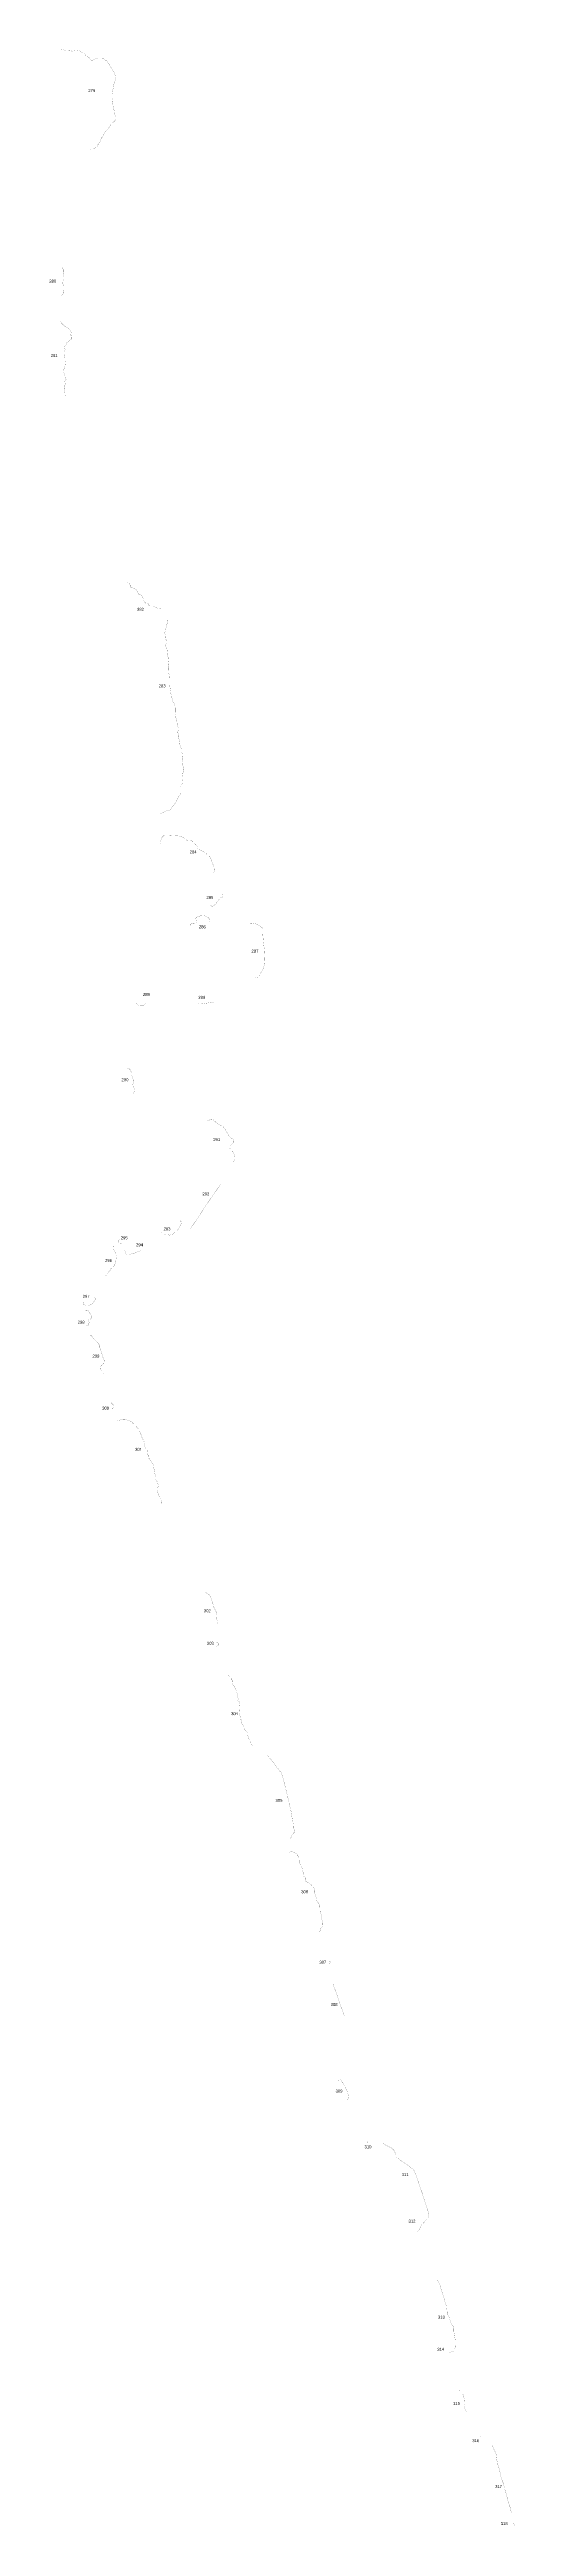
# Model space of a CAD drawing. Header units: metres. Extents: x 254121 to 358116, y 1739230 to 2227325.
# Drawn here: x 319097 to 330111, y 1800640 to 1859234 of the extents above; entities that cross this region are included whole.
import ezdxf

# ---------------------------------------------------------------- set-up
doc = ezdxf.new("R2010")
doc.units = ezdxf.units.M
doc.layers.add('NATURALLY PROTECTED', color=3, linetype='Continuous')
doc.styles.get("Standard").update_dxf_attribs({"font": 'arial.ttf'})

msp = doc.modelspace()

# ---------------------------------------------------------------- linework, layer by layer
at = {"layer": 'NATURALLY PROTECTED', "const_width": 3, "flags": 128}
for points in [[(319366, 1859227), (319370, 1859225), (319385, 1859228), (319411, 1859233), (319425, 1859231), (319445, 1859223), (319477, 1859208), (319493, 1859207), (319512, 1859208), (319531, 1859208), (319551, 1859210), (319573, 1859211), (319593, 1859208), (319606, 1859204), (319622, 1859198), (319629, 1859195), (319637, 1859195), (319648, 1859200), (319670, 1859212), (319686, 1859220), (319703, 1859222), (319723, 1859222), (319733, 1859223), (319739, 1859224), (319746, 1859223), (319751, 1859221), (319761, 1859215), (319767, 1859212), (319775, 1859209), (319788, 1859208), (319801, 1859208), (319815, 1859205), (319825, 1859201), (319836, 1859192), (319844, 1859179), (319852, 1859168), (319864, 1859158), (319881, 1859153), (319901, 1859151), (319915, 1859150), (319924, 1859147), (319931, 1859142), (319938, 1859130), (319944, 1859110), (319953, 1859097), (319985, 1859072), (320003, 1859061), (320023, 1859049), (320037, 1859036), (320048, 1859016), (320058, 1859004), (320076, 1858989), (320094, 1858983), (320113, 1858983), (320132, 1858987), (320145, 1858994), (320163, 1859007), (320181, 1859019), (320194, 1859027), (320205, 1859031), (320214, 1859033), (320223, 1859033), (320232, 1859031), (320240, 1859027), (320244, 1859022), (320249, 1859019), (320255, 1859018), (320265, 1859017), (320280, 1859017), (320301, 1859016), (320315, 1859016), (320331, 1859019), (320351, 1859021), (320357, 1859021), (320365, 1859021), (320373, 1859020), (320381, 1859016), (320390, 1859010), (320395, 1859003), (320401, 1858993), (320405, 1858982), (320410, 1858976), (320417, 1858973), (320431, 1858968), (320452, 1858965), (320462, 1858965), (320675, 1858602), (320663, 1858531), (320647, 1858487), (320630, 1858450), (320621, 1858401), (320613, 1858354), (320608, 1858335), (320604, 1858313), (320601, 1858295), (320596, 1858275), (320587, 1858222), (320579, 1858180), (320576, 1858154), (320578, 1858128), (320578, 1858107), (320576, 1858093), (320579, 1858079), (320584, 1858047), (320587, 1858023), (320591, 1857985), (320597, 1857952), (320600, 1857923), (320606, 1857886), (320612, 1857855), (320619, 1857825), (320629, 1857786), (320633, 1857758), (320637, 1857723), (320646, 1857692), (320654, 1857655), (320656, 1857624), (320656, 1857587), (320653, 1857565), (320648, 1857552), (320633, 1857534), (320612, 1857519), (320581, 1857501), (320561, 1857486), (320549, 1857467), (320542, 1857449), (320529, 1857419), (320513, 1857394), (320492, 1857368), (320480, 1857345), (320471, 1857330), (320449, 1857314), (320430, 1857304), (320417, 1857291), (320405, 1857272), (320382, 1857228), (320367, 1857199), (320339, 1857154), (320328, 1857144), (320323, 1857133), (320317, 1857110), (320302, 1857072), (320295, 1857055), (320284, 1857039), (320271, 1857026), (320264, 1857014), (320259, 1857000), (320253, 1856991), (320241, 1856981), (320236, 1856973), (320231, 1856960), (320226, 1856942), (320218, 1856927), (320210, 1856919), (320199, 1856912), (320183, 1856906), (320165, 1856902), (320140, 1856897), (320127, 1856892), (320115, 1856882), (320112, 1856878), (320109, 1856873), (320103, 1856868), (320094, 1856866), (320080, 1856867), (320069, 1856866), (320058, 1856861), (320051, 1856856)], [(319385, 1854076), (319386, 1854074), (319401, 1854067), (319411, 1854054), (319420, 1854031), (319419, 1853940), (319429, 1853877), (319435, 1853835), (319432, 1853805), (319419, 1853765), (319412, 1853713), (319420, 1853664), (319418, 1853624), (319418, 1853580), (319418, 1853540), (319426, 1853514), (319430, 1853488), (319423, 1853460), (319399, 1853430), (319381, 1853401)], [(319353, 1852803), (319356, 1852793), (319370, 1852774), (319384, 1852756), (319407, 1852736), (319423, 1852719), (319437, 1852701), (319459, 1852687), (319487, 1852674), (319555, 1852621), (319579, 1852607), (319596, 1852587), (319600, 1852577), (319607, 1852559), (319613, 1852529), (319614, 1852519), (319612, 1852507), (319605, 1852502), (319598, 1852498), (319595, 1852496), (319592, 1852492), (319592, 1852485), (319599, 1852479), (319610, 1852470), (319619, 1852458), (319623, 1852445), (319626, 1852428), (319625, 1852404), (319625, 1852388), (319622, 1852377), (319617, 1852371), (319594, 1852364), (319574, 1852359), (319556, 1852349), (319547, 1852337), (319536, 1852325), (319522, 1852315), (319517, 1852307), (319506, 1852292), (319494, 1852266), (319484, 1852244), (319475, 1852229), (319465, 1852220), (319456, 1852214), (319449, 1852203), (319448, 1852189), (319452, 1852172), (319460, 1852161), (319466, 1852149), (319467, 1852139), (319464, 1852129), (319454, 1852112), (319444, 1852100), (319441, 1852091), (319439, 1852075), (319440, 1852053), (319440, 1852030), (319443, 1852013), (319445, 1851998), (319447, 1851982), (319445, 1851969), (319447, 1851963), (319453, 1851956), (319458, 1851943), (319468, 1851928), (319478, 1851919), (319486, 1851911), (319490, 1851898), (319490, 1851881), (319480, 1851855), (319473, 1851840), (319470, 1851820), (319470, 1851796), (319467, 1851772), (319463, 1851746), (319455, 1851727), (319447, 1851703), (319440, 1851678), (319436, 1851655), (319433, 1851623), (319435, 1851600), (319441, 1851581), (319447, 1851566), (319455, 1851547), (319463, 1851528), (319466, 1851511), (319464, 1851493), (319468, 1851474), (319471, 1851458), (319473, 1851454), (319477, 1851451), (319487, 1851449), (319493, 1851446), (319496, 1851442), (319496, 1851437), (319495, 1851431), (319488, 1851423), (319478, 1851413), (319464, 1851397), (319462, 1851389), (319461, 1851380), (319462, 1851366), (319465, 1851348), (319467, 1851335), (319468, 1851329), (319467, 1851317), (319463, 1851302), (319460, 1851288), (319451, 1851271), (319445, 1851258), (319443, 1851246), (319442, 1851233), (319444, 1851225), (319443, 1851219), (319445, 1851210), (319447, 1851199), (319446, 1851189), (319444, 1851178), (319442, 1851163), (319443, 1851157), (319447, 1851151), (319453, 1851140), (319460, 1851126), (319464, 1851115), (319466, 1851104), (319466, 1851092), (319464, 1851083), (319465, 1851065), (319468, 1851054), (319469, 1851048)], [(320945, 1846623), (320947, 1846622), (320956, 1846618), (320965, 1846614), (320974, 1846610), (320983, 1846604), (320990, 1846598), (320994, 1846589), (321001, 1846577), (321006, 1846566), (321009, 1846562), (321015, 1846557), (321016, 1846553), (321015, 1846547), (321014, 1846537), (321015, 1846529), (321021, 1846519), (321031, 1846509), (321042, 1846503), (321061, 1846497), (321074, 1846495), (321094, 1846493), (321102, 1846493), (321116, 1846489), (321129, 1846480), (321140, 1846465), (321164, 1846436), (321181, 1846413), (321187, 1846402), (321201, 1846380), (321211, 1846355), (321217, 1846346), (321222, 1846341), (321228, 1846340), (321235, 1846343), (321241, 1846344), (321248, 1846342), (321258, 1846335), (321263, 1846327), (321266, 1846324), (321268, 1846320), (321269, 1846316), (321269, 1846313), (321269, 1846310), (321270, 1846308), (321272, 1846306), (321275, 1846305), (321279, 1846306), (321284, 1846306), (321287, 1846305), (321291, 1846303), (321296, 1846298), (321299, 1846292), (321303, 1846285), (321306, 1846278), (321306, 1846274), (321307, 1846265), (321306, 1846258), (321305, 1846252), (321305, 1846250), (321306, 1846247), (321310, 1846243), (321317, 1846237), (321320, 1846232), (321324, 1846226), (321327, 1846221), (321330, 1846211), (321334, 1846202), (321337, 1846186), (321341, 1846174), (321342, 1846167), (321345, 1846165), (321347, 1846162), (321351, 1846160), (321355, 1846157), (321357, 1846155), (321361, 1846153), (321365, 1846150), (321370, 1846147), (321375, 1846143), (321378, 1846139), (321381, 1846136), (321383, 1846135), (321387, 1846135), (321392, 1846135), (321396, 1846135), (321400, 1846134), (321403, 1846133), (321406, 1846133), (321409, 1846134), (321413, 1846134), (321418, 1846133), (321423, 1846132), (321427, 1846129), (321430, 1846126), (321433, 1846121), (321434, 1846117), (321434, 1846112), (321433, 1846107), (321430, 1846102), (321429, 1846101), (321428, 1846100), (321429, 1846097), (321431, 1846095), (321432, 1846093), (321432, 1846091), (321432, 1846089), (321434, 1846086), (321440, 1846082), (321447, 1846079), (321457, 1846077), (321470, 1846075), (321484, 1846072), (321501, 1846070), (321510, 1846071), (321518, 1846072), (321531, 1846072), (321546, 1846070), (321563, 1846066), (321581, 1846059), (321590, 1846054), (321605, 1846044), (321616, 1846037), (321639, 1846026), (321662, 1846019), (321671, 1846015), (321678, 1846013), (321685, 1846013), (321691, 1846013), (321705, 1846013), (321722, 1846009), (321736, 1846003), (321745, 1845998)], [(321904, 1845753), (321898, 1845717), (321862, 1845575), (321849, 1845528), (321835, 1845469), (321826, 1845430), (321828, 1845420), (321834, 1845407), (321841, 1845397), (321846, 1845389), (321848, 1845379), (321848, 1845365), (321845, 1845348), (321844, 1845329), (321847, 1845306), (321848, 1845292), (321851, 1845280), (321855, 1845274), (321861, 1845268), (321862, 1845263), (321862, 1845257), (321860, 1845249), (321855, 1845228), (321855, 1845223), (321858, 1845216), (321862, 1845207), (321864, 1845200), (321864, 1845193), (321862, 1845184), (321854, 1845173), (321851, 1845165), (321845, 1845139), (321845, 1845131), (321847, 1845120), (321857, 1845103), (321866, 1845094), (321871, 1845087), (321876, 1845073), (321881, 1845044), (321889, 1844966), (321893, 1844920), (321905, 1844865), (321911, 1844799), (321922, 1844703), (321926, 1844669), (321921, 1844624), (321916, 1844613), (321914, 1844598), (321916, 1844569), (321919, 1844505), (321922, 1844482), (321928, 1844455), (321936, 1844423), (321940, 1844382), (321942, 1844334), (321941, 1844292), (321943, 1844217), (321949, 1844157), (321963, 1844066), (321972, 1844000), (321978, 1843971), (321986, 1843936), (322005, 1843857), (322019, 1843818), (322033, 1843796), (322045, 1843784), (322054, 1843769), (322062, 1843743), (322069, 1843714), (322073, 1843648), (322074, 1843580), (322073, 1843556), (322069, 1843546), (322067, 1843536), (322067, 1843523), (322071, 1843505), (322086, 1843441), (322102, 1843376), (322110, 1843348), (322116, 1843326), (322119, 1843307), (322120, 1843269), (322126, 1843244), (322136, 1843222), (322147, 1843195), (322149, 1843163), (322150, 1843140), (322145, 1843122), (322140, 1843110), (322138, 1843101), (322136, 1843084), (322138, 1843064), (322144, 1843048), (322155, 1843026), (322159, 1843008), (322160, 1842981), (322158, 1842958), (322158, 1842946), (322161, 1842928), (322167, 1842909), (322171, 1842885), (322178, 1842852), (322183, 1842830), (322185, 1842806), (322187, 1842777), (322193, 1842760), (322202, 1842733), (322213, 1842714), (322221, 1842698), (322226, 1842684), (322229, 1842666), (322228, 1842648), (322226, 1842632), (322225, 1842620), (322226, 1842613), (322232, 1842603), (322241, 1842598), (322244, 1842594), (322246, 1842581), (322250, 1842565), (322254, 1842519), (322257, 1842487), (322256, 1842449), (322250, 1842412), (322243, 1842395), (322236, 1842377), (322235, 1842366), (322236, 1842354), (322239, 1842339), (322239, 1842321), (322242, 1842312), (322251, 1842300), (322259, 1842287), (322263, 1842280), (322268, 1842257), (322273, 1842237), (322272, 1842220), (322271, 1842195), (322264, 1842159), (322261, 1842136), (322256, 1842114), (322252, 1842089), (322253, 1842069), (322256, 1842049), (322258, 1842021), (322260, 1842005), (322261, 1841989), (322259, 1841973), (322257, 1841967), (322251, 1841958), (322249, 1841950), (322245, 1841928), (322245, 1841910), (322239, 1841875), (322234, 1841857), (322228, 1841848), (322220, 1841842), (322213, 1841834), (322210, 1841824), (322209, 1841807), (322211, 1841771), (322213, 1841732), (322213, 1841694), (322214, 1841679), (322210, 1841653), (322204, 1841631), (322187, 1841612), (322172, 1841593), (322153, 1841561), (322137, 1841523), (322098, 1841448), (322056, 1841380), (322002, 1841308), (321982, 1841273), (321970, 1841257), (321960, 1841249), (321938, 1841243), (321894, 1841235), (321863, 1841222), (321834, 1841205), (321775, 1841179), (321723, 1841158)], [(321732, 1840431), (321722, 1840444), (321719, 1840459), (321722, 1840491), (321740, 1840542), (321753, 1840579), (321767, 1840604), (321789, 1840625), (321807, 1840642), (321828, 1840651), (321874, 1840655), (321978, 1840648), (322094, 1840642), (322157, 1840629), (322245, 1840602), (322281, 1840584), (322303, 1840565), (322328, 1840541), (322358, 1840522), (322384, 1840512), (322415, 1840511), (322434, 1840517), (322450, 1840517), (322472, 1840510), (322487, 1840495), (322514, 1840465), (322562, 1840423), (322588, 1840390), (322600, 1840357), (322624, 1840322), (322654, 1840303), (322726, 1840267), (322776, 1840241), (322843, 1840184), (322893, 1840137), (322936, 1840056), (322961, 1839977), (322994, 1839895), (323010, 1839859), (323013, 1839834), (323005, 1839811), (322981, 1839774)], [(322435, 1838500), (322434, 1838504), (322436, 1838533), (322447, 1838550), (322470, 1838562), (322506, 1838569), (322536, 1838565), (322550, 1838563), (322561, 1838564), (322568, 1838568), (322573, 1838580), (322574, 1838596), (322572, 1838629), (322567, 1838651), (322564, 1838665), (322564, 1838678), (322569, 1838690), (322588, 1838709), (322616, 1838725), (322668, 1838739), (322725, 1838745), (322769, 1838742), (322827, 1838725), (322869, 1838690), (322886, 1838658), (322894, 1838612)], [(323182, 1839260), (323192, 1839248), (323196, 1839231), (323197, 1839206), (323192, 1839187), (323182, 1839177), (323162, 1839172), (323147, 1839168), (323126, 1839151), (323107, 1839120), (323077, 1839078), (323043, 1839038), (323010, 1838996), (322986, 1838980), (322970, 1838972), (322954, 1838970), (322937, 1838971), (322923, 1838978), (322902, 1838995)], [(323854, 1838566), (323857, 1838568), (323894, 1838566), (323990, 1838550), (324081, 1838501), (324137, 1838456), (324146, 1838440), (324145, 1838351), (324155, 1838222), (324163, 1838125), (324186, 1837942), (324198, 1837710), (324186, 1837574), (324153, 1837477), (324103, 1837395), (324071, 1837335), (324058, 1837313), (324030, 1837287), (324001, 1837278), (323981, 1837280), (323963, 1837288)], [(321371, 1836682), (321363, 1836660), (321341, 1836633), (321319, 1836622), (321288, 1836612), (321264, 1836609), (321223, 1836617), (321188, 1836633), (321171, 1836652), (321160, 1836692)], [(323005, 1836704), (322681, 1836654), (322630, 1836658)], [(320919, 1835152), (320986, 1835119), (321009, 1835095), (321031, 1835053), (321042, 1835024), (321044, 1834969), (321050, 1834945), (321072, 1834900), (321079, 1834849), (321082, 1834798), (321071, 1834755), (321075, 1834722), (321099, 1834664), (321109, 1834633), (321107, 1834599), (321099, 1834568), (321090, 1834533)], [(322832, 1833888), (322864, 1833899), (322899, 1833918), (322925, 1833923), (322949, 1833921), (322975, 1833915), (323000, 1833900), (323034, 1833861), (323092, 1833815), (323143, 1833785), (323197, 1833766), (323228, 1833730), (323258, 1833693), (323337, 1833551), (323364, 1833506), (323409, 1833474), (323438, 1833456), (323454, 1833434), (323463, 1833406), (323464, 1833385), (323453, 1833374), (323414, 1833344), (323386, 1833315), (323364, 1833283), (323362, 1833260), (323378, 1833225), (323407, 1833195), (323450, 1833143), (323474, 1833087), (323481, 1833042), (323484, 1832992), (323466, 1832946), (323433, 1832902)], [(323155, 1832405), (322435, 1831342)], [(320810, 1830996), (320809, 1830996), (320808, 1830997), (320805, 1830998), (320802, 1830998), (320799, 1830996), (320795, 1830992), (320788, 1830987), (320779, 1830983), (320771, 1830982), (320766, 1830984), (320758, 1830991), (320745, 1831004), (320740, 1831011), (320736, 1831020), (320733, 1831028), (320732, 1831036), (320730, 1831042), (320730, 1831050), (320732, 1831057), (320737, 1831065), (320745, 1831073), (320751, 1831081), (320752, 1831084)], [(322184, 1831537), (322187, 1831532), (322204, 1831515), (322216, 1831503), (322220, 1831493), (322217, 1831472), (322207, 1831437), (322185, 1831392), (322132, 1831307), (322091, 1831262), (322069, 1831242), (322066, 1831241), (322063, 1831241), (322060, 1831242), (322055, 1831241), (322049, 1831237), (322033, 1831225), (322022, 1831214), (322009, 1831201), (322005, 1831198), (321999, 1831197), (321991, 1831198), (321977, 1831199), (321968, 1831198), (321959, 1831193), (321951, 1831188), (321946, 1831187), (321940, 1831187), (321935, 1831188), (321928, 1831191), (321921, 1831194), (321915, 1831196), (321910, 1831199), (321909, 1831200), (321907, 1831200), (321902, 1831199), (321896, 1831197), (321891, 1831196), (321887, 1831196), (321885, 1831197), (321882, 1831200), (321879, 1831204), (321876, 1831205), (321867, 1831205), (321854, 1831204), (321843, 1831204), (321831, 1831201), (321824, 1831200), (321817, 1831200), (321810, 1831203), (321803, 1831205), (321797, 1831205), (321787, 1831205), (321780, 1831204), (321776, 1831204), (321769, 1831206), (321763, 1831207), (321757, 1831206), (321752, 1831206), (321747, 1831208), (321744, 1831211), (321740, 1831216), (321738, 1831220), (321737, 1831227), (321737, 1831233), (321739, 1831239), (321742, 1831242), (321746, 1831245)], [(320600, 1830929), (320611, 1830919), (320617, 1830915), (320621, 1830912), (320623, 1830908), (320626, 1830895), (320625, 1830873), (320623, 1830856), (320621, 1830844), (320622, 1830839), (320627, 1830829), (320634, 1830817), (320645, 1830796), (320658, 1830772), (320663, 1830763), (320667, 1830753), (320670, 1830745), (320671, 1830732), (320672, 1830724), (320677, 1830712), (320679, 1830706), (320679, 1830701), (320679, 1830693), (320679, 1830670), (320677, 1830644), (320674, 1830628), (320669, 1830599), (320659, 1830555), (320647, 1830508), (320644, 1830496), (320641, 1830486), (320637, 1830479), (320631, 1830472), (320622, 1830465), (320613, 1830456), (320607, 1830446), (320598, 1830436), (320588, 1830425), (320576, 1830414), (320571, 1830408), (320564, 1830404), (320557, 1830399), (320551, 1830391), (320546, 1830382), (320537, 1830365), (320531, 1830355), (320521, 1830342), (320514, 1830333), (320504, 1830319), (320495, 1830307), (320477, 1830284), (320458, 1830264), (320443, 1830248), (320426, 1830224), (320423, 1830219)], [(321263, 1830909), (321266, 1830880), (321266, 1830861), (321264, 1830841), (321255, 1830824), (321248, 1830815), (321199, 1830798), (321125, 1830769), (321023, 1830737), (320976, 1830723), (320954, 1830723), (320936, 1830726), (320921, 1830733), (320912, 1830742), (320904, 1830755), (320896, 1830771), (320889, 1830790), (320881, 1830822)], [(320164, 1829712), (320166, 1829710), (320175, 1829696), (320179, 1829687), (320180, 1829677), (320179, 1829667), (320171, 1829645), (320161, 1829628), (320130, 1829586), (320119, 1829575), (320106, 1829564), (320085, 1829550), (320062, 1829540), (320037, 1829532), (320011, 1829526), (319986, 1829525), (319963, 1829527), (319935, 1829535), (319915, 1829544), (319908, 1829550), (319899, 1829559), (319893, 1829566), (319890, 1829573), (319889, 1829578), (319891, 1829586), (319894, 1829591), (319897, 1829595), (319900, 1829599), (319903, 1829605)], [(319937, 1829406), (319940, 1829407), (319956, 1829412), (319967, 1829412), (319980, 1829413), (319994, 1829409), (320010, 1829401), (320023, 1829389), (320036, 1829367), (320053, 1829343), (320065, 1829326), (320084, 1829299), (320092, 1829280), (320096, 1829269), (320100, 1829259), (320101, 1829248), (320098, 1829237), (320090, 1829233), (320085, 1829227), (320078, 1829213), (320071, 1829200), (320062, 1829191), (320049, 1829187), (320040, 1829187), (320030, 1829186), (320024, 1829183), (320020, 1829177), (320018, 1829165), (320021, 1829152), (320029, 1829139), (320039, 1829132), (320044, 1829124), (320045, 1829118), (320043, 1829112), (320038, 1829109), (320036, 1829109), (320034, 1829109), (320032, 1829109), (320031, 1829109), (320030, 1829109), (320030, 1829108), (320028, 1829107), (320027, 1829104), (320027, 1829103), (320026, 1829103), (320025, 1829102), (320025, 1829101), (320025, 1829101), (320026, 1829100), (320027, 1829097), (320029, 1829092), (320030, 1829088), (320030, 1829085), (320027, 1829080), (320023, 1829075), (320020, 1829072), (320018, 1829067), (320017, 1829064), (320015, 1829060), (320011, 1829058), (320007, 1829057), (319998, 1829056), (319979, 1829053), (319970, 1829050), (319966, 1829048), (319963, 1829046)], [(320054, 1828831), (320061, 1828825), (320064, 1828823), (320072, 1828821), (320080, 1828818), (320086, 1828813), (320089, 1828810), (320092, 1828806), (320093, 1828800), (320094, 1828792), (320096, 1828788), (320102, 1828783), (320108, 1828780), (320110, 1828778), (320110, 1828775), (320111, 1828770), (320112, 1828767), (320118, 1828764), (320125, 1828760), (320132, 1828754), (320140, 1828743), (320147, 1828734), (320153, 1828726), (320160, 1828720), (320172, 1828713), (320178, 1828707), (320186, 1828696), (320196, 1828682), (320205, 1828672), (320213, 1828666), (320220, 1828663), (320227, 1828659), (320233, 1828651), (320244, 1828635), (320253, 1828620), (320260, 1828615), (320269, 1828607), (320276, 1828601), (320281, 1828593), (320288, 1828576), (320289, 1828562), (320289, 1828540), (320292, 1828520), (320323, 1828438), (320365, 1828289), (320383, 1828256), (320387, 1828246), (320391, 1828232), (320393, 1828216), (320390, 1828199), (320386, 1828170), (320384, 1828154), (320381, 1828147), (320375, 1828142), (320365, 1828135), (320351, 1828123), (320334, 1828110), (320317, 1828091), (320314, 1828084), (320310, 1828078), (320308, 1828074), (320307, 1828068), (320308, 1828061), (320309, 1828053), (320308, 1828046), (320306, 1828039), (320304, 1828033), (320304, 1828026), (320306, 1828022), (320314, 1828014), (320320, 1828007), (320322, 1828004), (320324, 1828000), (320326, 1827998), (320329, 1827995), (320333, 1827991), (320335, 1827986), (320337, 1827981), (320341, 1827971), (320345, 1827966), (320351, 1827960), (320354, 1827957), (320359, 1827951), (320366, 1827945), (320371, 1827937), (320375, 1827928), (320377, 1827920), (320379, 1827912), (320378, 1827906), (320376, 1827903), (320374, 1827898), (320372, 1827893), (320372, 1827891), (320372, 1827887), (320373, 1827886)], [(320555, 1827227), (320562, 1827215), (320577, 1827202), (320594, 1827186), (320607, 1827168), (320613, 1827152), (320617, 1827130), (320615, 1827116), (320605, 1827102), (320593, 1827092), (320581, 1827078), (320579, 1827074)], [(320701, 1826794), (320715, 1826797), (320735, 1826797), (320746, 1826800), (320755, 1826806), (320771, 1826815), (320798, 1826820), (320846, 1826827), (320891, 1826826), (320955, 1826809), (321015, 1826784), (321060, 1826751), (321120, 1826685), (321165, 1826646), (321215, 1826582), (321255, 1826497), (321277, 1826438), (321284, 1826411), (321295, 1826388), (321308, 1826360), (321320, 1826331), (321335, 1826308), (321340, 1826297), (321342, 1826288), (321342, 1826279), (321343, 1826269), (321343, 1826261), (321342, 1826257), (321340, 1826253), (321336, 1826248), (321336, 1826242), (321336, 1826231), (321339, 1826224), (321342, 1826216), (321347, 1826206), (321352, 1826196), (321355, 1826187), (321361, 1826170), (321368, 1826149), (321380, 1826128), (321398, 1826108), (321410, 1826099), (321416, 1826092), (321419, 1826084), (321419, 1826075), (321416, 1826064), (321414, 1826051), (321415, 1826044), (321421, 1826038), (321427, 1826031), (321429, 1826025), (321429, 1826019), (321427, 1826010), (321426, 1826003), (321428, 1825992), (321433, 1825981), (321435, 1825971), (321435, 1825956), (321436, 1825935), (321437, 1825925), (321439, 1825921), (321443, 1825912), (321452, 1825907), (321460, 1825902), (321466, 1825896), (321470, 1825888), (321479, 1825872), (321487, 1825861), (321495, 1825850), (321510, 1825829), (321527, 1825807), (321535, 1825794), (321542, 1825781), (321555, 1825757), (321561, 1825741), (321565, 1825727), (321566, 1825715), (321564, 1825704), (321562, 1825698), (321559, 1825690), (321561, 1825682), (321565, 1825675), (321572, 1825660), (321576, 1825642), (321578, 1825623), (321583, 1825595), (321588, 1825568), (321602, 1825503), (321610, 1825466), (321611, 1825453), (321609, 1825432), (321611, 1825412), (321619, 1825392), (321634, 1825367), (321648, 1825350), (321651, 1825340), (321654, 1825322), (321661, 1825306), (321671, 1825289), (321673, 1825278), (321673, 1825256), (321672, 1825237), (321668, 1825228), (321663, 1825214), (321661, 1825204), (321659, 1825176), (321657, 1825160), (321657, 1825145), (321656, 1825136), (321653, 1825125), (321652, 1825117), (321652, 1825108), (321654, 1825102), (321660, 1825094), (321669, 1825084), (321674, 1825073), (321678, 1825056), (321683, 1825039), (321690, 1825023), (321705, 1825002), (321718, 1824986), (321728, 1824975), (321733, 1824969), (321736, 1824962), (321738, 1824957), (321739, 1824949), (321738, 1824938), (321736, 1824929), (321736, 1824923), (321737, 1824915), (321741, 1824906), (321745, 1824899), (321746, 1824892), (321750, 1824881), (321750, 1824864), (321748, 1824853), (321744, 1824847), (321740, 1824844), (321739, 1824840), (321739, 1824840)], [(322785, 1822739), (322800, 1822735), (322812, 1822728), (322829, 1822715), (322858, 1822698), (322875, 1822682), (322888, 1822664), (322915, 1822621), (322934, 1822579), (322948, 1822532), (322966, 1822475), (322984, 1822395), (323015, 1822335), (323043, 1822282), (323055, 1822249), (323062, 1822212), (323065, 1822170), (323063, 1822154), (323062, 1822144), (323060, 1822135), (323059, 1822122), (323056, 1822116), (323052, 1822107), (323048, 1822100), (323046, 1822096), (323047, 1822092), (323051, 1822089), (323059, 1822087), (323065, 1822082), (323068, 1822075), (323070, 1822065), (323072, 1822040), (323069, 1822011), (323062, 1821992), (323055, 1821979), (323054, 1821974)], [(323039, 1821566), (323043, 1821561), (323058, 1821555), (323074, 1821550), (323083, 1821542), (323088, 1821534), (323092, 1821522), (323093, 1821506), (323092, 1821486), (323088, 1821477), (323084, 1821472), (323073, 1821468), (323065, 1821465), (323060, 1821463)], [(323321, 1820784), (323329, 1820779), (323346, 1820763), (323361, 1820741), (323374, 1820727), (323384, 1820717), (323397, 1820709), (323402, 1820705), (323408, 1820700), (323410, 1820697), (323411, 1820693), (323410, 1820689), (323408, 1820686), (323407, 1820682), (323407, 1820677), (323408, 1820674), (323414, 1820669), (323420, 1820664), (323422, 1820658), (323423, 1820648), (323424, 1820630), (323424, 1820619), (323426, 1820606), (323427, 1820593), (323429, 1820580), (323436, 1820563), (323443, 1820553), (323447, 1820545), (323455, 1820534), (323465, 1820525), (323473, 1820514), (323479, 1820505), (323482, 1820493), (323485, 1820487), (323492, 1820474), (323497, 1820462), (323505, 1820454), (323511, 1820441), (323513, 1820434), (323514, 1820425), (323516, 1820419), (323520, 1820416), (323525, 1820411), (323526, 1820406), (323528, 1820398), (323530, 1820389), (323530, 1820380), (323530, 1820373), (323530, 1820367), (323533, 1820363), (323537, 1820359), (323541, 1820354), (323545, 1820349), (323545, 1820342), (323545, 1820334), (323543, 1820328), (323539, 1820322), (323536, 1820318), (323535, 1820315), (323540, 1820305), (323543, 1820298), (323545, 1820292), (323546, 1820287), (323545, 1820279), (323545, 1820276), (323546, 1820273), (323550, 1820271), (323553, 1820269), (323556, 1820266), (323558, 1820261), (323560, 1820252), (323562, 1820243), (323564, 1820238), (323569, 1820231), (323571, 1820224), (323572, 1820216), (323571, 1820208), (323568, 1820198), (323566, 1820194), (323564, 1820192), (323561, 1820192), (323555, 1820191), (323553, 1820189), (323551, 1820186), (323550, 1820182), (323553, 1820175), (323558, 1820165), (323566, 1820159), (323578, 1820156), (323584, 1820153), (323589, 1820148), (323594, 1820140), (323597, 1820134), (323598, 1820126), (323601, 1820121), (323606, 1820115), (323607, 1820111), (323609, 1820106), (323609, 1820101), (323608, 1820085), (323606, 1820068), (323603, 1820043), (323600, 1820027), (323600, 1820021), (323600, 1820014), (323602, 1820006), (323602, 1820001), (323600, 1819995), (323600, 1819993), (323601, 1819989), (323602, 1819985), (323602, 1819981), (323602, 1819974), (323600, 1819965), (323598, 1819960), (323596, 1819958), (323591, 1819956), (323589, 1819954), (323588, 1819951), (323588, 1819944), (323587, 1819936), (323590, 1819928), (323592, 1819922), (323593, 1819917), (323594, 1819911), (323593, 1819903), (323592, 1819897), (323593, 1819891), (323596, 1819881), (323599, 1819872), (323602, 1819861), (323603, 1819845), (323606, 1819829), (323609, 1819820), (323613, 1819806), (323615, 1819795), (323615, 1819792), (323614, 1819787), (323615, 1819784), (323620, 1819779), (323623, 1819773), (323625, 1819764), (323630, 1819755), (323633, 1819747), (323635, 1819741), (323636, 1819739), (323635, 1819736), (323634, 1819735), (323632, 1819734), (323630, 1819730), (323629, 1819725), (323630, 1819717), (323632, 1819711), (323635, 1819699), (323642, 1819688), (323647, 1819679), (323650, 1819672), (323651, 1819661), (323651, 1819648), (323652, 1819640), (323657, 1819628), (323662, 1819617), (323667, 1819606), (323676, 1819591), (323682, 1819580), (323692, 1819564), (323698, 1819555), (323709, 1819541), (323716, 1819527), (323720, 1819515), (323721, 1819502), (323722, 1819494), (323723, 1819487), (323727, 1819480), (323732, 1819475), (323739, 1819471), (323742, 1819467), (323744, 1819461), (323753, 1819450), (323764, 1819441), (323775, 1819434), (323780, 1819426), (323782, 1819420), (323782, 1819411), (323781, 1819399), (323783, 1819393), (323788, 1819384), (323791, 1819375), (323790, 1819369), (323788, 1819363), (323786, 1819359), (323786, 1819355), (323787, 1819350), (323790, 1819344), (323799, 1819331), (323805, 1819314), (323808, 1819303), (323810, 1819288), (323812, 1819281), (323816, 1819277), (323818, 1819273), (323820, 1819264), (323824, 1819257), (323829, 1819249), (323830, 1819244), (323830, 1819241), (323829, 1819235), (323830, 1819229), (323833, 1819221), (323836, 1819217), (323840, 1819214), (323844, 1819211), (323848, 1819206), (323853, 1819195), (323857, 1819183), (323858, 1819175), (323861, 1819171), (323872, 1819158), (323881, 1819148), (323885, 1819140), (323887, 1819135), (323891, 1819129), (323896, 1819125), (323901, 1819117)], [(324264, 1818881), (324589, 1818462), (324660, 1818225), (324755, 1817824), (324822, 1817543), (324849, 1817357), (324862, 1817311), (324873, 1817247), (324875, 1817195), (324876, 1817163), (324882, 1817148), (324892, 1817121), (324894, 1817091), (324892, 1817058), (324866, 1817020), (324839, 1816981), (324816, 1816935), (324800, 1816911), (324791, 1816902)], [(324767, 1816573), (324778, 1816580), (324795, 1816600), (324810, 1816606), (324831, 1816605), (324852, 1816596), (324870, 1816589), (324879, 1816588), (324886, 1816587), (324895, 1816585), (324904, 1816580), (324911, 1816573), (324920, 1816568), (324927, 1816563), (324938, 1816558), (324945, 1816553), (324949, 1816550), (324951, 1816544), (324951, 1816539), (324954, 1816534), (324959, 1816530), (324963, 1816527), (324968, 1816523), (324976, 1816517), (324979, 1816508), (324980, 1816503), (324983, 1816499), (324987, 1816494), (324990, 1816490), (324995, 1816482), (324998, 1816473), (325001, 1816461), (325008, 1816448), (325014, 1816441), (325015, 1816437), (325016, 1816432), (325015, 1816422), (325013, 1816406), (325010, 1816387), (325012, 1816381), (325018, 1816370), (325019, 1816364), (325020, 1816354), (325019, 1816347), (325016, 1816334), (325016, 1816326), (325020, 1816319), (325026, 1816311), (325035, 1816304), (325046, 1816296), (325053, 1816287), (325055, 1816280), (325055, 1816272), (325052, 1816261), (325053, 1816256), (325056, 1816247), (325068, 1816232), (325075, 1816223), (325080, 1816212), (325084, 1816200), (325086, 1816188), (325086, 1816185), (325086, 1816177), (325087, 1816170), (325091, 1816163), (325092, 1816157), (325092, 1816150), (325093, 1816143), (325095, 1816136), (325102, 1816126), (325104, 1816121), (325104, 1816112), (325105, 1816107), (325110, 1816098), (325113, 1816090), (325115, 1816081), (325118, 1816076), (325124, 1816067), (325125, 1816060), (325125, 1816049), (325122, 1816029), (325121, 1816022), (325122, 1816016), (325130, 1816006), (325144, 1815996), (325149, 1815990), (325151, 1815984), (325152, 1815969), (325153, 1815946), (325155, 1815928), (325158, 1815916), (325160, 1815906), (325163, 1815902), (325174, 1815897), (325185, 1815891), (325193, 1815888), (325200, 1815881), (325209, 1815876), (325223, 1815872), (325234, 1815867), (325244, 1815859), (325249, 1815856), (325259, 1815854), (325266, 1815850), (325277, 1815837), (325284, 1815826), (325295, 1815816), (325302, 1815810), (325317, 1815793), (325335, 1815773), (325351, 1815746), (325364, 1815725), (325373, 1815703), (325375, 1815685), (325373, 1815661), (325375, 1815632), (325384, 1815594), (325409, 1815525), (325424, 1815473), (325435, 1815426), (325439, 1815419), (325458, 1815393), (325485, 1815353), (325499, 1815313), (325503, 1815269), (325502, 1815235), (325508, 1815182), (325522, 1815146), (325532, 1815102), (325541, 1815045), (325556, 1814955), (325562, 1814919), (325563, 1814876), (325556, 1814834), (325551, 1814821), (325543, 1814814), (325532, 1814806), (325523, 1814798), (325513, 1814790), (325508, 1814782), (325508, 1814774), (325512, 1814763), (325516, 1814753), (325516, 1814745), (325513, 1814735), (325501, 1814725), (325491, 1814714), (325486, 1814705), (325485, 1814699)], [(325724, 1814017), (325730, 1814010), (325746, 1813999), (325755, 1813994), (325758, 1813989), (325758, 1813984), (325756, 1813979), (325747, 1813974), (325742, 1813968), (325737, 1813959), (325733, 1813951), (325725, 1813945), (325721, 1813944)], [(325813, 1813471), (326078, 1812720)], [(325930, 1811188), (325937, 1811189), (325947, 1811194), (325956, 1811202), (325965, 1811207), (325974, 1811208), (325986, 1811204), (325996, 1811196), (326021, 1811161), (326056, 1811118), (326078, 1811080), (326103, 1811028), (326134, 1810965), (326156, 1810921), (326158, 1810907), (326158, 1810889), (326162, 1810877), (326179, 1810838), (326181, 1810821), (326180, 1810785), (326170, 1810757), (326165, 1810749), (326157, 1810748), (326150, 1810744), (326138, 1810735)], [(326627, 1809710), (326628, 1809714), (326632, 1809731), (326636, 1809736), (326639, 1809740), (326644, 1809742), (326653, 1809743), (326667, 1809744), (326682, 1809743), (326692, 1809740), (326699, 1809736), (326705, 1809730), (326709, 1809728)], [(326985, 1809686), (326993, 1809690), (326999, 1809692), (327002, 1809692), (327011, 1809688), (327023, 1809680), (327098, 1809641), (327144, 1809620), (327189, 1809596), (327227, 1809567), (327256, 1809535), (327269, 1809510), (327290, 1809465), (327300, 1809436), (327305, 1809418), (327305, 1809401), (327305, 1809381), (327305, 1809371), (327306, 1809367), (327313, 1809360), (327324, 1809356), (327339, 1809354), (327719, 1809087), (327775, 1808958), (327807, 1808866), (327923, 1808530), (327995, 1808300), (328058, 1808117), (328081, 1808053), (328084, 1808028), (328079, 1807993), (328065, 1807956), (328060, 1807949)], [(328029, 1807911), (327998, 1807875), (327971, 1807840), (327922, 1807784), (327908, 1807762), (327877, 1807708), (327867, 1807686), (327852, 1807662), (327835, 1807643), (327823, 1807628), (327819, 1807618)], [(328284, 1806463), (328301, 1806443), (328328, 1806404), (328344, 1806363), (328360, 1806302), (328379, 1806228), (328420, 1806097), (328473, 1805931), (328493, 1805859), (328499, 1805798), (328505, 1805775), (328513, 1805744), (328514, 1805715), (328516, 1805684), (328517, 1805674), (328519, 1805668), (328528, 1805656), (328535, 1805639), (328544, 1805619), (328557, 1805600), (328566, 1805587), (328572, 1805570), (328577, 1805541), (328587, 1805511), (328602, 1805466), (328612, 1805438), (328623, 1805417), (328644, 1805392), (328661, 1805372), (328669, 1805347), (328674, 1805307), (328673, 1805272), (328676, 1805230), (328698, 1805108), (328709, 1805034), (328707, 1804922), (328702, 1804865), (328697, 1804848)], [(328669, 1804787), (328667, 1804787), (328643, 1804779), (328613, 1804770), (328601, 1804762), (328590, 1804759), (328574, 1804760), (328561, 1804765), (328551, 1804767), (328533, 1804766), (328521, 1804764), (328512, 1804759), (328510, 1804757)], [(328804, 1803858), (328813, 1803849), (328832, 1803828), (328853, 1803806), (328868, 1803790), (328884, 1803775), (328893, 1803762), (328900, 1803747), (328906, 1803728), (328911, 1803718), (328912, 1803712), (328909, 1803704), (328907, 1803698), (328908, 1803692), (328912, 1803682), (328916, 1803672), (328920, 1803659), (328921, 1803643), (328919, 1803629), (328917, 1803618), (328917, 1803610), (328920, 1803603), (328928, 1803591), (328931, 1803582), (328932, 1803569), (328931, 1803554), (328930, 1803538), (328931, 1803530), (328933, 1803521), (328938, 1803511), (328938, 1803502), (328936, 1803494), (328933, 1803487), (328930, 1803479), (328929, 1803463), (328933, 1803443), (328940, 1803410), (328948, 1803389), (328954, 1803379), (328962, 1803364), (328969, 1803352), (328969, 1803352)], [(329311, 1802776), (329317, 1802780), (329326, 1802781), (329342, 1802780), (329347, 1802779)], [(329578, 1802562), (329615, 1802481), (329639, 1802428), (329670, 1802368), (329681, 1802306), (329683, 1802271), (329695, 1802194), (329713, 1802109), (329726, 1802057), (329744, 1802010), (329761, 1801951), (329771, 1801903), (329791, 1801815), (329832, 1801697), (329854, 1801631), (329881, 1801521), (329896, 1801469), (329915, 1801403), (329927, 1801365), (329933, 1801341), (329945, 1801293), (329974, 1801187), (330010, 1801076), (330032, 1800975)], [(330088, 1800750), (330109, 1800641)]]:
    msp.add_lwpolyline(points, dxfattribs=at)

# ---------------------------------------------------------------- texts
at = {"char_height": 70, "attachment_point": 1}
for s, width, insert in [('279', 95.17, (320014, 1858297)), ('280', 95.17, (319092, 1853790)), ('281', 158.82, (319127, 1852031)), ('282', 95.17, (321170, 1846027)), ('283', 95.17, (321683, 1844216)), ('284', 95.17, (322418, 1840288)), ('285', 95.17, (322814, 1839211)), ('286', 95.17, (322635, 1838515)), ('287', 95.17, (323882, 1837942)), ('289', 95.17, (321309, 1836914)), ('288', 95.17, (322623, 1836848)), ('290', 95.17, (320803, 1834899)), ('291', 95.17, (322975, 1833482)), ('292', 95.17, (322719, 1832196)), ('295', 95.17, (320786, 1831159)), ('293', 95.17, (321799, 1831370)), ('296', 91.95, (320413, 1830624)), ('294', 95.17, (321149, 1830993)), ('297', 145.68, (319882, 1829775)), ('298', 95.17, (319765, 1829163)), ('299', 95.17, (320116, 1828362)), ('300', 95.17, (320345, 1827129)), ('301', 95.17, (321124, 1826155)), ('302', 95.17, (322752, 1822337)), ('303', 95.17, (322824, 1821568)), ('304', 95.17, (323398, 1819902)), ('305', 95.17, (324451, 1817851)), ('306', 95.17, (325059, 1815689)), ('307', 95.17, (325488, 1814022)), ('\\pt70;308', 95.17, (325755, 1813021)), ('309', 95.17, (325873, 1810974)), ('310', 322.76, (326558, 1809654)), ('311', 95.17, (327439, 1809000)), ('312', 95.17, (327601, 1807898)), ('313', 95.17, (328298, 1805629)), ('314', 95.17, (328281, 1804866)), ('315', 95.17, (328655, 1803583)), ('316', 95.17, (329111, 1802704)), ('317', 95.17, (329651, 1801621)), ('318', 95.17, (329785, 1800742))]:
    msp.add_mtext_dynamic_manual_height_columns(s, width=width, gutter_width=1, heights=[0], dxfattribs=dict(at, insert=insert))

doc.saveas('drawing.dxf')
